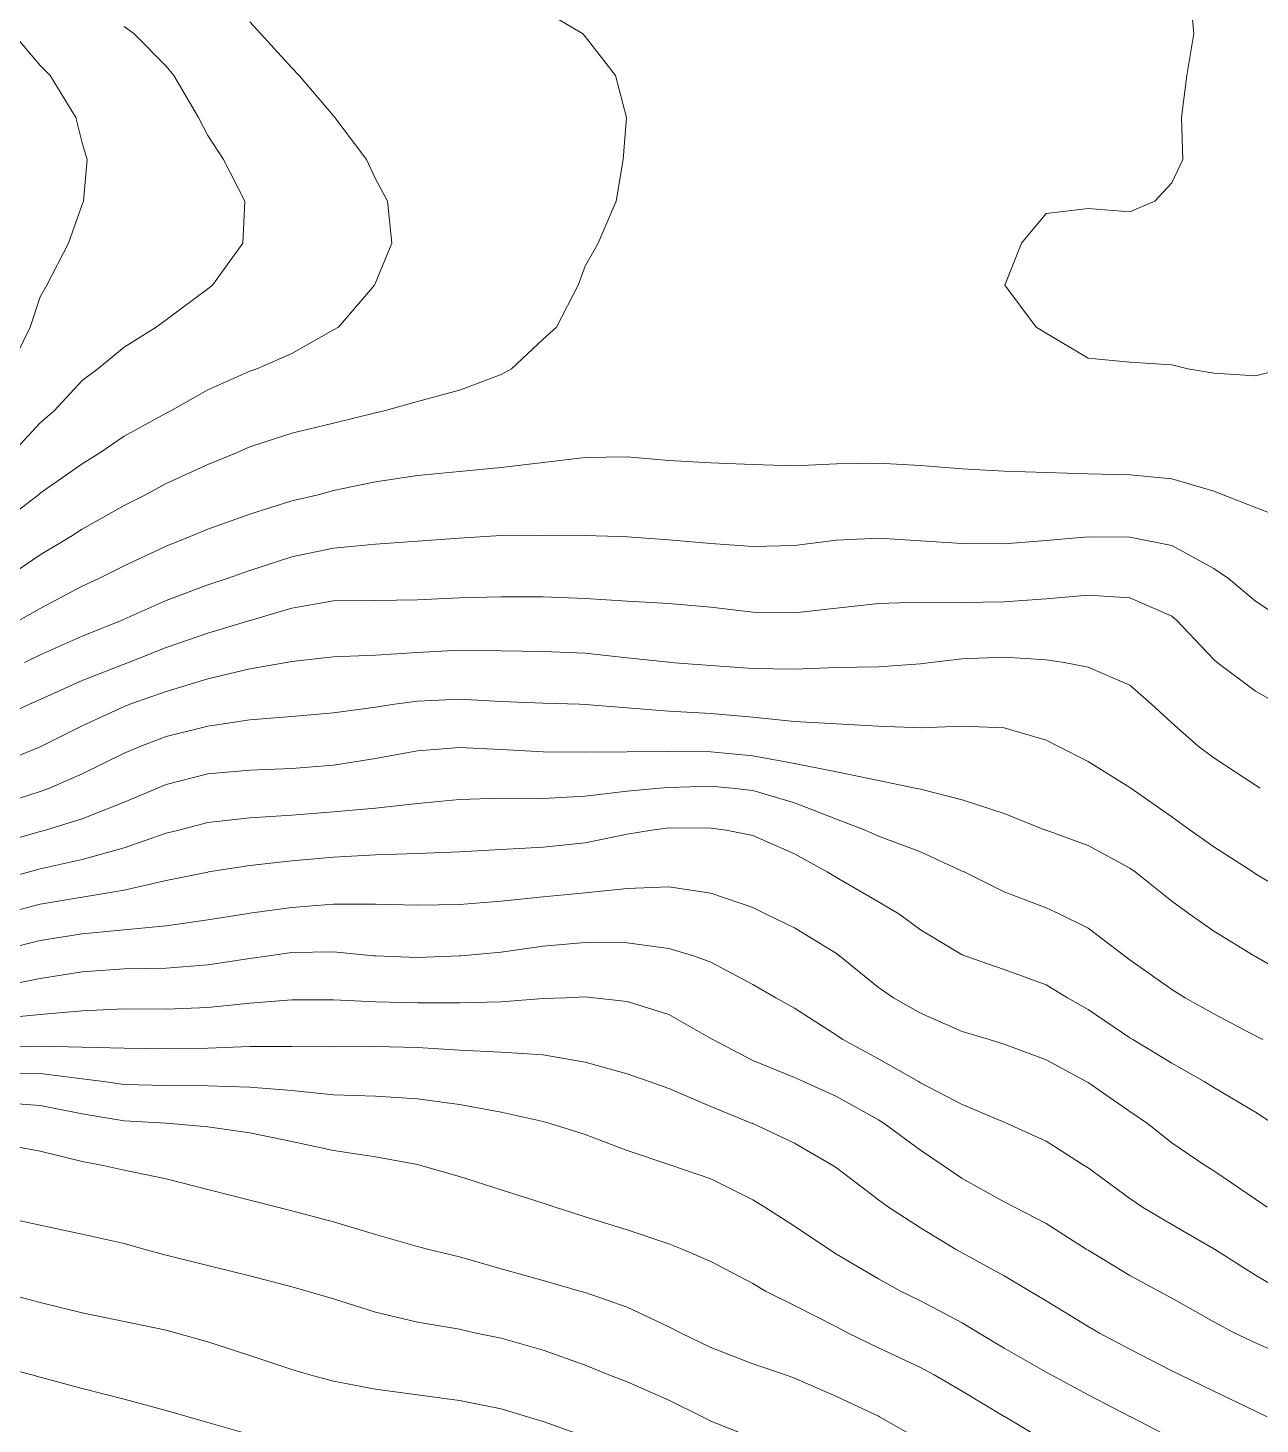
# Model space of a CAD drawing. Header units: centimetres. Extents: x 0 to 642158, y -847 to 649707.
# Drawn here: x 617124.6 to 617139.3, y 620667.66 to 620684.32 of the extents above; entities that cross this region are included whole.
import ezdxf

# ---------------------------------------------------------------- set-up
doc = ezdxf.new("R2010")
doc.units = ezdxf.units.CM
doc.header["$MEASUREMENT"] = 0
doc.layers.add('WAL_topographie 0.5', color=253, linetype='Continuous', lineweight=20)

msp = doc.modelspace()

# ---------------------------------------------------------------- linework, layer by layer
at = {"layer": 'WAL_topographie 0.5'}
for points in [[(617138.463, 620684.75), (617138.513, 620684.25), (617138.431, 620683.75), (617138.365, 620683.25), (617138.38, 620682.75), (617138.25, 620682.47), (617138.046, 620682.25), (617137.75, 620682.125), (617137.25, 620682.162), (617136.75, 620682.105), (617136.456, 620681.75), (617136.258, 620681.25), (617136.632, 620680.75), (617136.75, 620680.678), (617137.25, 620680.379), (617137.75, 620680.331), (617138.25, 620680.3), (617138.44, 620680.25), (617138.75, 620680.2), (617139.25, 620680.167), (617139.588, 620680.25)], [(617124.25, 620678.386), (617124.727, 620678.75), (617124.75, 620678.769), (617125.25, 620679.117), (617125.462, 620679.25), (617125.75, 620679.447), (617126.25, 620679.721), (617126.307, 620679.75), (617126.75, 620680.002), (617127.25, 620680.223), (617127.335, 620680.25), (617127.75, 620680.435), (617128.25, 620680.716), (617128.308, 620680.75), (617128.738, 620681.25), (617128.75, 620681.278), (617128.945, 620681.75), (617128.894, 620682.25), (617128.75, 620682.519), (617128.641, 620682.75), (617128.265, 620683.25), (617128.25, 620683.268), (617127.837, 620683.75), (617127.75, 620683.842), (617127.376, 620684.25), (617127.25, 620684.392)], [(617124.336, 620677.75), (617124.75, 620678.033), (617125.114, 620678.25), (617125.25, 620678.338), (617125.75, 620678.622), (617126.006, 620678.75), (617126.25, 620678.882), (617126.75, 620679.108), (617127.089, 620679.25), (617127.25, 620679.322), (617127.75, 620679.484), (617128.25, 620679.604), (617128.75, 620679.728), (617128.852, 620679.75), (617129.25, 620679.861), (617129.75, 620679.996), (617130.25, 620680.185), (617130.372, 620680.25), (617130.75, 620680.606), (617130.908, 620680.75), (617131.167, 620681.25), (617131.25, 620681.475), (617131.407, 620681.75), (617131.622, 620682.25), (617131.706, 620682.75), (617131.743, 620683.25), (617131.612, 620683.75), (617131.25, 620684.217), (617131.217, 620684.25), (617130.75, 620684.526)], [(617124.386, 620680.25), (617124.63, 620680.75), (617124.75, 620681.11), (617124.829, 620681.25), (617125.086, 620681.75), (617125.25, 620682.213), (617125.267, 620682.25), (617125.31, 620682.75), (617125.25, 620682.947), (617125.176, 620683.25), (617124.868, 620683.75), (617124.75, 620683.868), (617124.425, 620684.25)], [(617124.419, 620679.25), (617124.75, 620679.608), (617124.916, 620679.75), (617125.25, 620680.111), (617125.437, 620680.25), (617125.75, 620680.508), (617126.133, 620680.75), (617126.25, 620680.837), (617126.75, 620681.206), (617126.805, 620681.25), (617127.166, 620681.75), (617127.191, 620682.25), (617126.936, 620682.75), (617126.75, 620683.035), (617126.636, 620683.25), (617126.343, 620683.75), (617126.25, 620683.863), (617125.865, 620684.25), (617125.75, 620684.336)], [(617124.496, 620677.25), (617124.75, 620677.393), (617125.25, 620677.658), (617125.449, 620677.75), (617125.75, 620677.903), (617126.25, 620678.137), (617126.538, 620678.25), (617126.75, 620678.339), (617127.25, 620678.519), (617127.75, 620678.677), (617128.064, 620678.75), (617128.25, 620678.799), (617128.75, 620678.903), (617129.25, 620678.98), (617129.75, 620679.026), (617130.25, 620679.073), (617130.75, 620679.132), (617131.25, 620679.194), (617131.75, 620679.203), (617132.25, 620679.157), (617132.75, 620679.13), (617133.25, 620679.11), (617133.75, 620679.094), (617134.25, 620679.116), (617134.75, 620679.127), (617135.25, 620679.099), (617135.75, 620679.059), (617136.25, 620679.032), (617136.75, 620679.015), (617137.25, 620678.998), (617137.75, 620678.988), (617138.25, 620678.938), (617138.75, 620678.792), (617138.862, 620678.75), (617139.25, 620678.597), (617139.75, 620678.407)], [(617124.562, 620676.75), (617124.75, 620676.838), (617125.25, 620677.062), (617125.718, 620677.25), (617125.75, 620677.265), (617126.25, 620677.487), (617126.75, 620677.676), (617126.979, 620677.75), (617127.25, 620677.846), (617127.75, 620678.008), (617128.25, 620678.11), (617128.75, 620678.158), (617129.25, 620678.195), (617129.75, 620678.232), (617130.056, 620678.25), (617130.25, 620678.262), (617130.75, 620678.267), (617131.25, 620678.263), (617131.65, 620678.25), (617131.75, 620678.247), (617132.25, 620678.211), (617132.75, 620678.168), (617133.25, 620678.13), (617133.75, 620678.144), (617134.25, 620678.206), (617134.75, 620678.232), (617135.25, 620678.201), (617135.75, 620678.166), (617136.25, 620678.162), (617136.75, 620678.202), (617137.25, 620678.247), (617137.75, 620678.245), (617138.25, 620678.142), (617138.75, 620677.869), (617138.926, 620677.75), (617139.25, 620677.481), (617139.599, 620677.25)], [(617124.25, 620676.076), (617124.621, 620676.25), (617124.75, 620676.307), (617125.25, 620676.532), (617125.75, 620676.73), (617125.802, 620676.75), (617126.25, 620676.926), (617126.75, 620677.1), (617127.25, 620677.249), (617127.253, 620677.25), (617127.75, 620677.398), (617128.25, 620677.483), (617128.75, 620677.486), (617129.25, 620677.494), (617129.75, 620677.519), (617130.25, 620677.533), (617130.75, 620677.532), (617131.25, 620677.513), (617131.75, 620677.479), (617132.25, 620677.451), (617132.75, 620677.409), (617133.25, 620677.347), (617133.75, 620677.341), (617134.25, 620677.398), (617134.75, 620677.45), (617135.25, 620677.467), (617135.75, 620677.465), (617136.25, 620677.471), (617136.75, 620677.509), (617137.25, 620677.552), (617137.75, 620677.52), (617138.25, 620677.3), (617138.309, 620677.25), (617138.75, 620676.784), (617138.791, 620676.75), (617139.25, 620676.405), (617139.524, 620676.25)], [(617124.25, 620675.541), (617124.75, 620675.743), (617124.766, 620675.75), (617125.25, 620675.993), (617125.75, 620676.224), (617125.818, 620676.25), (617126.25, 620676.403), (617126.75, 620676.553), (617127.25, 620676.671), (617127.687, 620676.75), (617127.75, 620676.762), (617128.25, 620676.817), (617128.75, 620676.837), (617129.25, 620676.867), (617129.75, 620676.894), (617130.25, 620676.888), (617130.75, 620676.881), (617131.25, 620676.86), (617131.75, 620676.803), (617132.25, 620676.751), (617132.26, 620676.75), (617132.75, 620676.714), (617133.25, 620676.675), (617133.75, 620676.667), (617134.25, 620676.687), (617134.75, 620676.696), (617135.25, 620676.734), (617135.375, 620676.75), (617135.75, 620676.793), (617136.25, 620676.81), (617136.75, 620676.781), (617136.967, 620676.75), (617137.25, 620676.693), (617137.75, 620676.479), (617138.007, 620676.25), (617138.25, 620676.03), (617138.563, 620675.75), (617138.75, 620675.61), (617139.25, 620675.286), (617139.306, 620675.25)], [(617124.25, 620675.05), (617124.75, 620675.211), (617124.858, 620675.25), (617125.25, 620675.421), (617125.75, 620675.667), (617125.951, 620675.75), (617126.25, 620675.864), (617126.75, 620675.99), (617127.25, 620676.066), (617127.75, 620676.105), (617128.25, 620676.146), (617128.75, 620676.216), (617128.977, 620676.25), (617129.25, 620676.288), (617129.75, 620676.311), (617130.25, 620676.284), (617130.75, 620676.265), (617131.182, 620676.25), (617131.25, 620676.248), (617131.75, 620676.206), (617132.25, 620676.167), (617132.75, 620676.14), (617133.25, 620676.097), (617133.75, 620676.044), (617134.25, 620676.016), (617134.75, 620675.987), (617135.25, 620675.969), (617135.75, 620675.988), (617136.25, 620675.967), (617136.75, 620675.82), (617136.889, 620675.75), (617137.25, 620675.568), (617137.75, 620675.259), (617137.762, 620675.25), (617138.25, 620674.906), (617138.468, 620674.75), (617138.75, 620674.548), (617139.217, 620674.25), (617139.25, 620674.229), (617139.75, 620673.931)], [(617124.25, 620674.591), (617124.75, 620674.734), (617124.811, 620674.75), (617125.25, 620674.884), (617125.75, 620675.082), (617126.148, 620675.25), (617126.25, 620675.294), (617126.75, 620675.419), (617127.25, 620675.465), (617127.75, 620675.482), (617128.25, 620675.523), (617128.75, 620675.604), (617129.25, 620675.696), (617129.75, 620675.736), (617130.25, 620675.712), (617130.75, 620675.682), (617131.25, 620675.679), (617131.75, 620675.683), (617132.25, 620675.686), (617132.75, 620675.683), (617133.25, 620675.635), (617133.75, 620675.542), (617134.25, 620675.442), (617134.75, 620675.34), (617135.188, 620675.25), (617135.25, 620675.236), (617135.75, 620675.11), (617136.25, 620674.945), (617136.744, 620674.75), (617136.75, 620674.748), (617137.25, 620674.565), (617137.75, 620674.296), (617137.813, 620674.25), (617138.25, 620673.9), (617138.456, 620673.75), (617138.75, 620673.544), (617139.233, 620673.25), (617139.25, 620673.24), (617139.75, 620672.952)], [(617124.25, 620674.152), (617124.62, 620674.25), (617124.75, 620674.287), (617125.25, 620674.399), (617125.75, 620674.539), (617126.25, 620674.712), (617126.403, 620674.75), (617126.75, 620674.838), (617127.25, 620674.896), (617127.75, 620674.929), (617128.25, 620674.965), (617128.75, 620675.012), (617129.25, 620675.065), (617129.75, 620675.114), (617130.25, 620675.13), (617130.75, 620675.126), (617131.25, 620675.154), (617131.75, 620675.213), (617132.138, 620675.25), (617132.25, 620675.259), (617132.75, 620675.274), (617133.006, 620675.25), (617133.25, 620675.222), (617133.75, 620675.076), (617134.25, 620674.88), (617134.592, 620674.75), (617134.75, 620674.675), (617135.25, 620674.491), (617135.75, 620674.261), (617135.774, 620674.25), (617136.25, 620674.013), (617136.75, 620673.821), (617136.907, 620673.75), (617137.25, 620673.578), (617137.686, 620673.25), (617137.75, 620673.203), (617138.25, 620672.849), (617138.409, 620672.75), (617138.75, 620672.558), (617139.25, 620672.294), (617139.337, 620672.25)], [(617124.312, 620673.75), (617124.75, 620673.865), (617125.25, 620673.948), (617125.75, 620674.034), (617126.25, 620674.147), (617126.75, 620674.249), (617126.755, 620674.25), (617127.25, 620674.325), (617127.75, 620674.383), (617128.25, 620674.425), (617128.75, 620674.452), (617129.25, 620674.468), (617129.75, 620674.488), (617130.25, 620674.516), (617130.75, 620674.544), (617131.25, 620674.599), (617131.75, 620674.701), (617132.045, 620674.75), (617132.25, 620674.776), (617132.75, 620674.773), (617132.933, 620674.75), (617133.25, 620674.685), (617133.75, 620674.467), (617134.14, 620674.25), (617134.25, 620674.183), (617134.75, 620673.893), (617134.994, 620673.75), (617135.25, 620673.56), (617135.75, 620673.263), (617135.781, 620673.25), (617136.25, 620673.085), (617136.75, 620672.903), (617137.006, 620672.75), (617137.25, 620672.607), (617137.75, 620672.271), (617137.783, 620672.25), (617138.25, 620671.968), (617138.635, 620671.75), (617138.75, 620671.678), (617139.25, 620671.384), (617139.457, 620671.25)], [(617124.25, 620673.309), (617124.75, 620673.434), (617125.25, 620673.51), (617125.75, 620673.558), (617126.25, 620673.607), (617126.75, 620673.68), (617127.206, 620673.75), (617127.25, 620673.757), (617127.75, 620673.827), (617128.25, 620673.864), (617128.75, 620673.865), (617129.25, 620673.854), (617129.75, 620673.861), (617130.25, 620673.9), (617130.75, 620673.953), (617131.25, 620674.001), (617131.75, 620674.054), (617132.25, 620674.074), (617132.75, 620673.995), (617133.25, 620673.824), (617133.403, 620673.75), (617133.75, 620673.583), (617134.25, 620673.275), (617134.284, 620673.25), (617134.75, 620672.872), (617134.93, 620672.75), (617135.25, 620672.566), (617135.75, 620672.347), (617136.069, 620672.25), (617136.25, 620672.194), (617136.75, 620672.01), (617137.227, 620671.75), (617137.25, 620671.737), (617137.75, 620671.394), (617137.959, 620671.25), (617138.25, 620671.02), (617138.646, 620670.75), (617138.75, 620670.685), (617139.25, 620670.348), (617139.389, 620670.25)], [(617124.25, 620672.881), (617124.75, 620672.98), (617125.25, 620673.058), (617125.75, 620673.094), (617126.25, 620673.102), (617126.75, 620673.143), (617127.25, 620673.219), (617127.475, 620673.25), (617127.75, 620673.288), (617128.25, 620673.295), (617128.727, 620673.25), (617128.75, 620673.248), (617129.25, 620673.231), (617129.75, 620673.249), (617129.767, 620673.25), (617130.25, 620673.294), (617130.75, 620673.364), (617131.25, 620673.409), (617131.75, 620673.406), (617132.25, 620673.337), (617132.543, 620673.25), (617132.75, 620673.173), (617133.25, 620672.909), (617133.526, 620672.75), (617133.75, 620672.625), (617134.25, 620672.301), (617134.326, 620672.25), (617134.75, 620672.021), (617135.227, 620671.75), (617135.25, 620671.736), (617135.75, 620671.474), (617136.25, 620671.265), (617136.287, 620671.25), (617136.75, 620671.04), (617137.206, 620670.75), (617137.25, 620670.722), (617137.75, 620670.354), (617137.901, 620670.25), (617138.25, 620670.046), (617138.75, 620669.755), (617138.758, 620669.75), (617139.25, 620669.441), (617139.57, 620669.25)], [(617124.25, 620672.502), (617124.75, 620672.55), (617125.25, 620672.593), (617125.75, 620672.617), (617126.25, 620672.611), (617126.75, 620672.632), (617127.25, 620672.684), (617127.75, 620672.726), (617128.25, 620672.725), (617128.75, 620672.699), (617129.25, 620672.688), (617129.75, 620672.687), (617130.25, 620672.699), (617130.75, 620672.739), (617131.021, 620672.75), (617131.25, 620672.759), (617131.354, 620672.75), (617131.75, 620672.706), (617132.25, 620672.55), (617132.75, 620672.264), (617132.772, 620672.25), (617133.25, 620672.002), (617133.75, 620671.799), (617133.855, 620671.75), (617134.25, 620671.571), (617134.75, 620671.293), (617134.818, 620671.25), (617135.25, 620670.931), (617135.522, 620670.75), (617135.75, 620670.592), (617136.25, 620670.314), (617136.372, 620670.25), (617136.75, 620670.055), (617137.23, 620669.75), (617137.25, 620669.737), (617137.75, 620669.435), (617138.094, 620669.25), (617138.25, 620669.167), (617138.75, 620668.883), (617139.003, 620668.75), (617139.25, 620668.633), (617139.75, 620668.412)], [(617124.25, 620672.16), (617124.75, 620672.172), (617125.25, 620672.161), (617125.75, 620672.146), (617126.25, 620672.138), (617126.75, 620672.149), (617127.25, 620672.166), (617127.75, 620672.167), (617128.25, 620672.162), (617128.75, 620672.166), (617129.25, 620672.154), (617129.75, 620672.124), (617130.25, 620672.099), (617130.75, 620672.067), (617131.25, 620671.982), (617131.75, 620671.843), (617132.016, 620671.75), (617132.25, 620671.667), (617132.75, 620671.451), (617133.245, 620671.25), (617133.25, 620671.248), (617133.75, 620671.015), (617134.204, 620670.75), (617134.25, 620670.719), (617134.75, 620670.338), (617134.871, 620670.25), (617135.25, 620670.005), (617135.671, 620669.75), (617135.75, 620669.706), (617136.25, 620669.431), (617136.556, 620669.25), (617136.75, 620669.134), (617137.25, 620668.829), (617137.388, 620668.75), (617137.75, 620668.557), (617138.25, 620668.299), (617138.349, 620668.25), (617138.75, 620668.056), (617139.25, 620667.816), (617139.389, 620667.75)], [(617124.25, 620671.855), (617124.75, 620671.845), (617125.25, 620671.781), (617125.506, 620671.75), (617125.75, 620671.716), (617126.25, 620671.702), (617126.75, 620671.7), (617127.25, 620671.683), (617127.75, 620671.641), (617128.25, 620671.592), (617128.75, 620671.576), (617129.25, 620671.545), (617129.75, 620671.474), (617130.25, 620671.385), (617130.75, 620671.273), (617130.833, 620671.25), (617131.25, 620671.116), (617131.75, 620670.928), (617132.25, 620670.761), (617132.283, 620670.75), (617132.75, 620670.588), (617133.25, 620670.34), (617133.396, 620670.25), (617133.75, 620670.025), (617134.156, 620669.75), (617134.25, 620669.691), (617134.75, 620669.395), (617135.014, 620669.25), (617135.25, 620669.134), (617135.75, 620668.87), (617135.95, 620668.75), (617136.25, 620668.571), (617136.75, 620668.283), (617136.81, 620668.25), (617137.25, 620668.011), (617137.75, 620667.755), (617137.76, 620667.75), (617138.25, 620667.496)], [(617124.25, 620671.5), (617124.75, 620671.465), (617125.25, 620671.364), (617125.75, 620671.28), (617126.25, 620671.253), (617126.299, 620671.25), (617126.75, 620671.211), (617127.25, 620671.136), (617127.75, 620671.034), (617128.25, 620670.926), (617128.75, 620670.85), (617129.25, 620670.761), (617129.291, 620670.75), (617129.75, 620670.615), (617130.25, 620670.458), (617130.75, 620670.299), (617130.893, 620670.25), (617131.25, 620670.135), (617131.75, 620669.979), (617132.25, 620669.812), (617132.407, 620669.75), (617132.75, 620669.602), (617133.25, 620669.34), (617133.404, 620669.25), (617133.75, 620669.077), (617134.25, 620668.822), (617134.39, 620668.75), (617134.75, 620668.575), (617135.25, 620668.338), (617135.414, 620668.25), (617135.75, 620668.055), (617136.25, 620667.756), (617136.26, 620667.75), (617136.75, 620667.456)], [(617124.25, 620671.01), (617124.75, 620670.921), (617125.25, 620670.795), (617125.502, 620670.75), (617125.75, 620670.692), (617126.25, 620670.589), (617126.75, 620670.46), (617127.25, 620670.333), (617127.58, 620670.25), (617127.75, 620670.208), (617128.25, 620670.077), (617128.75, 620669.925), (617129.25, 620669.782), (617129.369, 620669.75), (617129.75, 620669.657), (617130.25, 620669.517), (617130.75, 620669.376), (617131.186, 620669.25), (617131.25, 620669.232), (617131.75, 620669.057), (617132.25, 620668.825), (617132.398, 620668.75), (617132.75, 620668.576), (617133.25, 620668.382), (617133.639, 620668.25), (617133.75, 620668.213), (617134.25, 620667.994), (617134.75, 620667.757), (617134.764, 620667.75), (617135.25, 620667.471)], [(617124.25, 620670.144), (617124.75, 620670.035), (617125.25, 620669.93), (617125.75, 620669.817), (617125.987, 620669.75), (617126.25, 620669.68), (617126.75, 620669.556), (617127.25, 620669.431), (617127.75, 620669.301), (617127.935, 620669.25), (617128.25, 620669.158), (617128.75, 620668.998), (617129.25, 620668.88), (617129.75, 620668.794), (617129.952, 620668.75), (617130.25, 620668.687), (617130.75, 620668.544), (617131.25, 620668.366), (617131.535, 620668.25), (617131.75, 620668.166), (617132.25, 620667.948), (617132.649, 620667.75), (617132.75, 620667.7), (617133.25, 620667.498)], [(617124.25, 620669.247), (617124.75, 620669.114), (617125.25, 620668.99), (617125.75, 620668.889), (617126.25, 620668.784), (617126.379, 620668.75), (617126.75, 620668.644), (617127.25, 620668.483), (617127.75, 620668.314), (617127.967, 620668.25), (617128.25, 620668.174), (617128.75, 620668.081), (617129.25, 620668.014), (617129.75, 620667.946), (617130.25, 620667.845), (617130.561, 620667.75), (617130.75, 620667.694), (617131.25, 620667.515)], [(617124.25, 620668.356), (617124.648, 620668.25), (617124.75, 620668.222), (617125.25, 620668.087), (617125.75, 620667.961), (617126.25, 620667.827), (617126.515, 620667.75), (617126.75, 620667.684), (617127.25, 620667.541)]]:
    msp.add_lwpolyline(points, dxfattribs=at)

doc.saveas('drawing.dxf')
